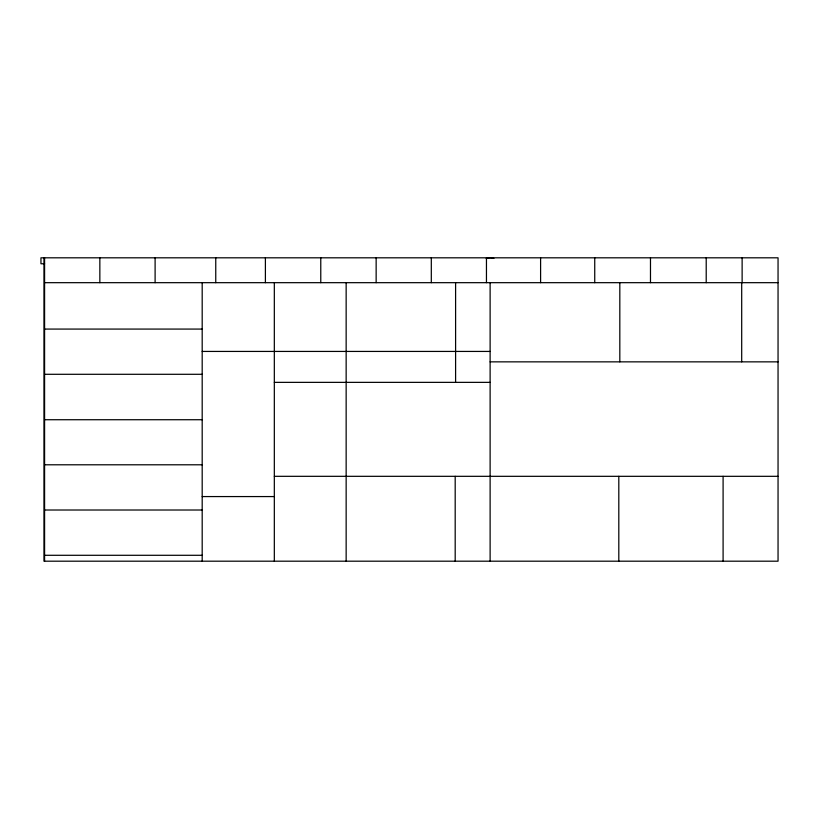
<?xml version="1.0" encoding="UTF-8"?>
<svg xmlns="http://www.w3.org/2000/svg" width="819" height="819" viewBox="0 0 819 819"><rect width="100%" height="100%" fill="white"/><g stroke="black" fill="none" stroke-linecap="round" stroke-linejoin="round"><path stroke-width="1.23" d="M486.332 258.364L490.12 257.811L493.908 258.364M44.584 263.759L40.95 263.759L40.95 257.811L778.05 257.811L778.05 561.189L43.98 561.189L43.98 257.811M44.584 282.678L778.05 282.678M44.584 329.074L202.191 329.074M202.191 351.433L490.12 351.433M490.12 361.855L778.05 361.855M44.584 374.293L202.191 374.293M274.324 382.36L490.12 382.36M44.584 419.727L202.191 419.727M44.584 464.793L202.191 464.793M274.324 476.32L778.05 476.32M202.191 496.57L274.324 496.57M44.584 510.012L202.191 510.012M44.584 555.292L202.191 555.292M742.127 257.811L742.127 282.678M741.697 282.678L741.697 361.855M723.095 476.32L723.095 561.189M706.213 257.811L706.213 282.678M650.481 257.811L650.481 282.678M619.819 282.678L619.819 361.855M618.806 476.32L618.806 561.189M594.737 257.811L594.737 282.678M540.601 257.811L540.601 282.678M490.12 282.678L490.12 561.189M486.455 257.811L486.455 282.678M455.599 282.678L455.599 382.36M455.19 476.32L455.19 561.189M431.306 257.811L431.306 282.678M376.146 257.811L376.146 282.678M346.15 282.678L346.15 561.189M320.772 257.811L320.772 282.678M274.324 282.678L274.324 561.189M265.397 257.811L265.397 282.678M215.755 257.811L215.755 282.678M202.191 282.678L202.191 561.189M155.108 257.811L155.108 282.678M99.846 257.811L99.846 282.678M44.584 257.811L44.584 561.189"/></g></svg>
